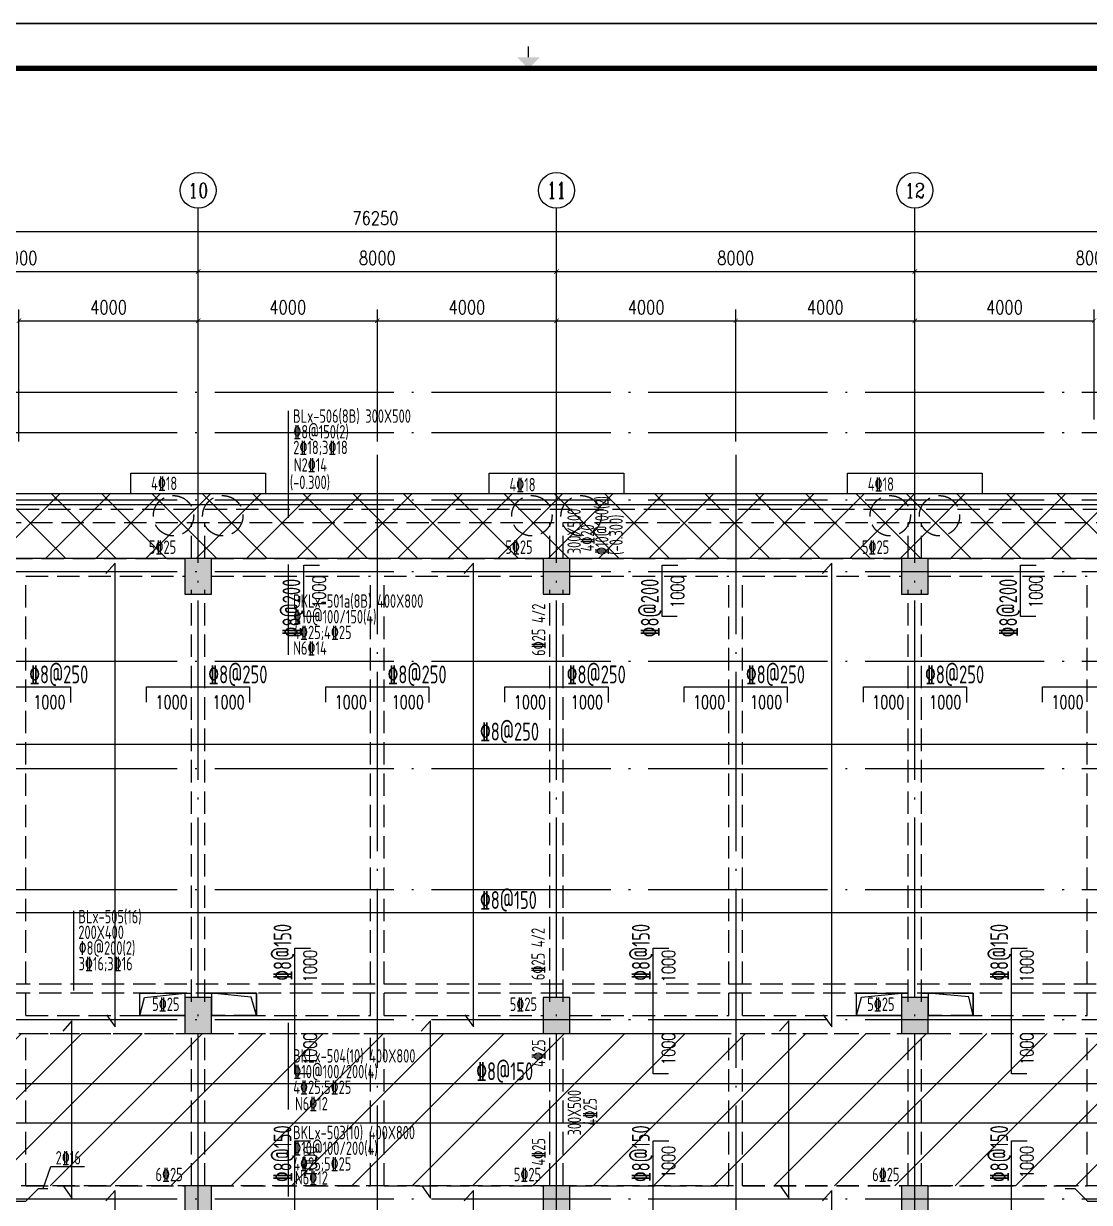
# Model space of a CAD drawing. Header units: millimetres. Extents: x 2998490 to 15040601, y 444546 to 7822218.
# Drawn here: x 14409708 to 14433503, y 7543556 to 7569864 of the extents above; entities that cross this region are included whole.
import ezdxf
from ezdxf.enums import TextEntityAlignment as Align

# ---------------------------------------------------------------- set-up
doc = ezdxf.new("R2010")
doc.units = ezdxf.units.MM
doc.header["$LTSCALE"] = 2000
doc.linetypes.add('DASH', pattern=[0.35, 0.25, -0.1])
doc.linetypes.add('DOTE', pattern=[2.42, 2, -0.2, 0.02, -0.2])
for name, color, linetype in [('3-AXIS', 3, 'Continuous'), ('3-AXIS_TEXT', 7, 'Continuous'), ('3-ban', 84, 'Continuous'), ('3-ban-hatch', 9, 'Continuous'), ('3-ban-rein', 1, 'Continuous'), ('3-ban-TEXT', 7, 'Continuous'), ('3-COLUMN-UP', 2, 'Continuous'), ('3-dcl', 3, 'Continuous'), ('3-dote', 43, 'DOTE'), ('3-HATCH', 8, 'Continuous'), ('3-liang-rein-X', 54, 'Continuous'), ('3-liang-rein-Y', 130, 'Continuous'), ('3-liang-R截面-X', 50, 'Continuous'), ('3-liang-R截面-Y', 70, 'Continuous'), ('3-liang-s-1', 44, 'Continuous'), ('3-liang-xu', 120, 'DASH'), ('3-装饰线脚', 7, 'Continuous'), ('AXIS', 3, 'Continuous'), ('AXIS_TEXT', 7, 'Continuous'), ('图框', 7, 'Continuous')]:
    doc.layers.add(name, color=color, linetype=linetype)
doc.layers.add('3-零部件', color=73, linetype='Continuous', lineweight=5)
doc.styles.add('_TCH_AXIS', font='COMPLEX', dxfattribs={"bigfont": 'GBCBIG'})
doc.styles.add('COMPLEX', font='COMPLEX')
doc.styles.add('DIM_FONT', font='SIMPLEX', dxfattribs={"width": 0.8, "bigfont": 'HZTXT'})
doc.styles.add('TJ1', font='tj-romans1.shx', dxfattribs={"width": 0.8, "bigfont": 'tj-hztxt1.shx'})
doc.styles.add('TSSD_Rein', font='Tssdeng.shx', dxfattribs={"width": 0.7, "bigfont": 'hztxt.shx'})
doc.dimstyles.new('DIMN100', dxfattribs={"dimtxt": 300, "dimasz": 100, "dimexe": 250, "dimexo": 300, "dimgap": 150, "dimtad": 1, "dimdec": 0, "dimzin": 0, "dimdsep": 46, "dimtxsty": 'DIM_FONT', "dimblk": 'ARCHTICK', "dimcen": 0.09, "dimclrt": 7, "dimazin": 2, "dimtfac": 1, "dimtdec": 0, "dimtix": 1, "dimtmove": 2, "dimatfit": 3, "dimldrblk": 'ARCHTICK', "dimfxl": 0, "dimtolj": 1, "dimtzin": 0, "dimarcsym": 0})

# ---------------------------------------------------------------- blocks, each defined once
blk = doc.blocks.new('TJAD_TK_A0')
at = {"layer": '图框'}
for p, q in [((2162, 399.3), (973, 399.3)), ((973, -441.7), (2162, -441.7))]:
    blk.add_line(p, q, dxfattribs=at)
at = {"layer": '图框', "const_width": 0.3}
blk.add_lwpolyline([(1567.5, 391.74), (1567.5, 394.24)], dxfattribs=at)
at = {"layer": '图框', "const_width": 1.2}
blk.add_lwpolyline([(2152, -431.7), (2152, 389.3), (998, 389.3), (998, -431.7)], close=True, dxfattribs=at)
at = {"layer": '图框'}
blk.add_solid([(1565, 391.74), (1570, 391.74), (1567.5, 389.24)], dxfattribs=at)
blk = doc.blocks.new('_ArchTick')
at = {"color": 0, "linetype": 'ByBlock', "const_width": 0.15}
blk.add_lwpolyline([(-0.5, -0.5), (0.5, 0.5)], dxfattribs=at)
blk = doc.blocks.new('*D135')
at = {"layer": 'AXIS', "color": 0, "lineweight": -2}
for p, q in [((14405606, 7563289), (14405606, 7564582)), ((14413606, 7563289), (14413606, 7564582)), ((14405606, 7564332), (14413606, 7564332))]:
    blk.add_line(p, q, dxfattribs=at)
at = {"layer": 'Defpoints', "color": 0}
for p in [(14413606, 7564332), (14405606, 7562989), (14413606, 7562989)]:
    blk.add_point(p, dxfattribs=at)
at = {"layer": 'AXIS', "color": 0, "lineweight": -2, "xscale": 100, "yscale": 100, "zscale": 100, "rotation": 180}
blk.add_blockref('_ArchTick', (14405606, 7564332), dxfattribs=at)
at = {"layer": 'AXIS', "color": 0, "lineweight": -2, "xscale": 100, "yscale": 100, "zscale": 100}
blk.add_blockref('_ArchTick', (14413606, 7564332), dxfattribs=at)
at = {"layer": 'AXIS', "color": 7, "insert": (14409606, 7564632), "char_height": 300, "attachment_point": 5, "style": 'DIM_FONT'}
blk.add_mtext('\\A1;8000', dxfattribs=at)
blk = doc.blocks.new('*D136')
at = {"layer": 'AXIS', "color": 0, "lineweight": -2}
for p, q in [((14413606, 7563289), (14413606, 7564582)), ((14421606, 7563289), (14421606, 7564582)), ((14413606, 7564332), (14421606, 7564332))]:
    blk.add_line(p, q, dxfattribs=at)
at = {"layer": 'Defpoints', "color": 0}
for p in [(14421606, 7564332), (14413606, 7562989), (14421606, 7562989)]:
    blk.add_point(p, dxfattribs=at)
at = {"layer": 'AXIS', "color": 0, "lineweight": -2, "xscale": 100, "yscale": 100, "zscale": 100, "rotation": 180}
blk.add_blockref('_ArchTick', (14413606, 7564332), dxfattribs=at)
at = {"layer": 'AXIS', "color": 0, "lineweight": -2, "xscale": 100, "yscale": 100, "zscale": 100}
blk.add_blockref('_ArchTick', (14421606, 7564332), dxfattribs=at)
at = {"layer": 'AXIS', "color": 7, "insert": (14417606, 7564632), "char_height": 300, "attachment_point": 5, "style": 'DIM_FONT'}
blk.add_mtext('\\A1;8000', dxfattribs=at)
blk = doc.blocks.new('*D137')
at = {"layer": 'AXIS', "color": 0, "lineweight": -2}
for p, q in [((14421606, 7563289), (14421606, 7564582)), ((14429606, 7563289), (14429606, 7564582)), ((14421606, 7564332), (14429606, 7564332))]:
    blk.add_line(p, q, dxfattribs=at)
at = {"layer": 'Defpoints', "color": 0}
for p in [(14429606, 7564332), (14421606, 7562989), (14429606, 7562989)]:
    blk.add_point(p, dxfattribs=at)
at = {"layer": 'AXIS', "color": 0, "lineweight": -2, "xscale": 100, "yscale": 100, "zscale": 100, "rotation": 180}
blk.add_blockref('_ArchTick', (14421606, 7564332), dxfattribs=at)
at = {"layer": 'AXIS', "color": 0, "lineweight": -2, "xscale": 100, "yscale": 100, "zscale": 100}
blk.add_blockref('_ArchTick', (14429606, 7564332), dxfattribs=at)
at = {"layer": 'AXIS', "color": 7, "insert": (14425606, 7564632), "char_height": 300, "attachment_point": 5, "style": 'DIM_FONT'}
blk.add_mtext('\\A1;8000', dxfattribs=at)
blk = doc.blocks.new('*D138')
at = {"layer": 'AXIS', "color": 0, "lineweight": -2}
for p, q in [((14429606, 7563289), (14429606, 7564582)), ((14437606, 7563289), (14437606, 7564582)), ((14429606, 7564332), (14437606, 7564332))]:
    blk.add_line(p, q, dxfattribs=at)
at = {"layer": 'Defpoints', "color": 0}
for p in [(14437606, 7564332), (14429606, 7562989), (14437606, 7562989)]:
    blk.add_point(p, dxfattribs=at)
at = {"layer": 'AXIS', "color": 0, "lineweight": -2, "xscale": 100, "yscale": 100, "zscale": 100, "rotation": 180}
blk.add_blockref('_ArchTick', (14429606, 7564332), dxfattribs=at)
at = {"layer": 'AXIS', "color": 0, "lineweight": -2, "xscale": 100, "yscale": 100, "zscale": 100}
blk.add_blockref('_ArchTick', (14437606, 7564332), dxfattribs=at)
at = {"layer": 'AXIS', "color": 7, "insert": (14433606, 7564632), "char_height": 300, "attachment_point": 5, "style": 'DIM_FONT'}
blk.add_mtext('\\A1;8000', dxfattribs=at)
blk = doc.blocks.new('*D141')
at = {"layer": 'AXIS', "color": 0, "lineweight": -2}
for p, q in [((14375606, 7563289), (14375606, 7565472)), ((14451856, 7563289), (14451856, 7565472)), ((14375606, 7565222), (14451856, 7565222))]:
    blk.add_line(p, q, dxfattribs=at)
at = {"layer": 'Defpoints', "color": 0}
for p in [(14451856, 7565222), (14375606, 7562989), (14451856, 7562989)]:
    blk.add_point(p, dxfattribs=at)
at = {"layer": 'AXIS', "color": 0, "lineweight": -2, "xscale": 100, "yscale": 100, "zscale": 100, "rotation": 180}
blk.add_blockref('_ArchTick', (14375606, 7565222), dxfattribs=at)
at = {"layer": 'AXIS', "color": 0, "lineweight": -2, "xscale": 100, "yscale": 100, "zscale": 100}
blk.add_blockref('_ArchTick', (14451856, 7565222), dxfattribs=at)
at = {"layer": 'AXIS', "color": 7, "insert": (14417563, 7565522), "char_height": 300, "attachment_point": 5, "style": 'DIM_FONT'}
blk.add_mtext('\\A1;76250', dxfattribs=at)
blk = doc.blocks.new('_AXISO')
blk.add_circle((0, 0), 0.5)
at = {"layer": '3-AXIS_TEXT', "style": 'COMPLEX', "width": 1.041667}
blk.add_attdef('A', text='', height=0.56, dxfattribs=at).set_placement((-0.25, -0.28), (0.25, -0.28), align=Align.FIT)
blk = doc.blocks.new('*D1305')
at = {"layer": '3-零部件', "color": 0, "lineweight": -2}
for p, q in [((14409606, 7560537), (14409606, 7563481)), ((14413606, 7561030), (14413606, 7563481)), ((14409606, 7563231), (14413606, 7563231))]:
    blk.add_line(p, q, dxfattribs=at)
at = {"layer": 'Defpoints', "color": 0}
for p in [(14413606, 7563231), (14413606, 7560730), (14409606, 7560237)]:
    blk.add_point(p, dxfattribs=at)
at = {"layer": '3-零部件', "color": 0, "lineweight": -2, "xscale": 100, "yscale": 100, "zscale": 100, "rotation": 180}
blk.add_blockref('_ArchTick', (14409606, 7563231), dxfattribs=at)
at = {"layer": '3-零部件', "color": 0, "lineweight": -2, "xscale": 100, "yscale": 100, "zscale": 100}
blk.add_blockref('_ArchTick', (14413606, 7563231), dxfattribs=at)
at = {"layer": '3-零部件', "color": 7, "insert": (14411606, 7563531), "char_height": 300, "attachment_point": 5, "style": 'DIM_FONT'}
blk.add_mtext('\\A1;4000', dxfattribs=at)
blk = doc.blocks.new('*D1290')
at = {"layer": '3-零部件', "color": 0, "lineweight": -2}
for p, q in [((14413606, 7561030), (14413606, 7563481)), ((14417606, 7560537), (14417606, 7563481)), ((14413606, 7563231), (14417606, 7563231))]:
    blk.add_line(p, q, dxfattribs=at)
at = {"layer": 'Defpoints', "color": 0}
for p in [(14417606, 7563231), (14413606, 7560730), (14417606, 7560237)]:
    blk.add_point(p, dxfattribs=at)
at = {"layer": '3-零部件', "color": 0, "lineweight": -2, "xscale": 100, "yscale": 100, "zscale": 100, "rotation": 180}
blk.add_blockref('_ArchTick', (14413606, 7563231), dxfattribs=at)
at = {"layer": '3-零部件', "color": 0, "lineweight": -2, "xscale": 100, "yscale": 100, "zscale": 100}
blk.add_blockref('_ArchTick', (14417606, 7563231), dxfattribs=at)
at = {"layer": '3-零部件', "color": 7, "insert": (14415606, 7563531), "char_height": 300, "attachment_point": 5, "style": 'DIM_FONT'}
blk.add_mtext('\\A1;4000', dxfattribs=at)
blk = doc.blocks.new('*D1291')
at = {"layer": '3-零部件', "color": 0, "lineweight": -2}
for p, q in [((14417606, 7560537), (14417606, 7563481)), ((14421606, 7561030), (14421606, 7563481)), ((14417606, 7563231), (14421606, 7563231))]:
    blk.add_line(p, q, dxfattribs=at)
at = {"layer": 'Defpoints', "color": 0}
for p in [(14421606, 7563231), (14421606, 7560730), (14417606, 7560237)]:
    blk.add_point(p, dxfattribs=at)
at = {"layer": '3-零部件', "color": 0, "lineweight": -2, "xscale": 100, "yscale": 100, "zscale": 100, "rotation": 180}
blk.add_blockref('_ArchTick', (14417606, 7563231), dxfattribs=at)
at = {"layer": '3-零部件', "color": 0, "lineweight": -2, "xscale": 100, "yscale": 100, "zscale": 100}
blk.add_blockref('_ArchTick', (14421606, 7563231), dxfattribs=at)
at = {"layer": '3-零部件', "color": 7, "insert": (14419606, 7563531), "char_height": 300, "attachment_point": 5, "style": 'DIM_FONT'}
blk.add_mtext('\\A1;4000', dxfattribs=at)
blk = doc.blocks.new('*D1292')
at = {"layer": '3-零部件', "color": 0, "lineweight": -2}
for p, q in [((14421606, 7561030), (14421606, 7563481)), ((14425606, 7560537), (14425606, 7563481)), ((14421606, 7563231), (14425606, 7563231))]:
    blk.add_line(p, q, dxfattribs=at)
at = {"layer": 'Defpoints', "color": 0}
for p in [(14425606, 7563231), (14421606, 7560730), (14425606, 7560237)]:
    blk.add_point(p, dxfattribs=at)
at = {"layer": '3-零部件', "color": 0, "lineweight": -2, "xscale": 100, "yscale": 100, "zscale": 100, "rotation": 180}
blk.add_blockref('_ArchTick', (14421606, 7563231), dxfattribs=at)
at = {"layer": '3-零部件', "color": 0, "lineweight": -2, "xscale": 100, "yscale": 100, "zscale": 100}
blk.add_blockref('_ArchTick', (14425606, 7563231), dxfattribs=at)
at = {"layer": '3-零部件', "color": 7, "insert": (14423606, 7563531), "char_height": 300, "attachment_point": 5, "style": 'DIM_FONT'}
blk.add_mtext('\\A1;4000', dxfattribs=at)
blk = doc.blocks.new('*D1293')
at = {"layer": '3-零部件', "color": 0, "lineweight": -2}
for p, q in [((14425606, 7560537), (14425606, 7563481)), ((14429606, 7561030), (14429606, 7563481)), ((14425606, 7563231), (14429606, 7563231))]:
    blk.add_line(p, q, dxfattribs=at)
at = {"layer": 'Defpoints', "color": 0}
for p in [(14429606, 7563231), (14429606, 7560730), (14425606, 7560237)]:
    blk.add_point(p, dxfattribs=at)
at = {"layer": '3-零部件', "color": 0, "lineweight": -2, "xscale": 100, "yscale": 100, "zscale": 100, "rotation": 180}
blk.add_blockref('_ArchTick', (14425606, 7563231), dxfattribs=at)
at = {"layer": '3-零部件', "color": 0, "lineweight": -2, "xscale": 100, "yscale": 100, "zscale": 100}
blk.add_blockref('_ArchTick', (14429606, 7563231), dxfattribs=at)
at = {"layer": '3-零部件', "color": 7, "insert": (14427606, 7563531), "char_height": 300, "attachment_point": 5, "style": 'DIM_FONT'}
blk.add_mtext('\\A1;4000', dxfattribs=at)
blk = doc.blocks.new('*D1294')
at = {"layer": '3-零部件', "color": 0, "lineweight": -2}
for p, q in [((14429606, 7561030), (14429606, 7563481)), ((14433606, 7561030), (14433606, 7563481)), ((14429606, 7563231), (14433606, 7563231))]:
    blk.add_line(p, q, dxfattribs=at)
at = {"layer": 'Defpoints', "color": 0}
for p in [(14433606, 7563231), (14429606, 7560730), (14433606, 7560730)]:
    blk.add_point(p, dxfattribs=at)
at = {"layer": '3-零部件', "color": 0, "lineweight": -2, "xscale": 100, "yscale": 100, "zscale": 100, "rotation": 180}
blk.add_blockref('_ArchTick', (14429606, 7563231), dxfattribs=at)
at = {"layer": '3-零部件', "color": 0, "lineweight": -2, "xscale": 100, "yscale": 100, "zscale": 100}
blk.add_blockref('_ArchTick', (14433606, 7563231), dxfattribs=at)
at = {"layer": '3-零部件', "color": 7, "insert": (14431606, 7563531), "char_height": 300, "attachment_point": 5, "style": 'DIM_FONT'}
blk.add_mtext('\\A1;4000', dxfattribs=at)

msp = doc.modelspace()

# ---------------------------------------------------------------- hatches: boundary and pattern name
at = {"layer": '3-ban-hatch'}
h = msp.add_hatch(dxfattribs=at)
h.set_pattern_fill('ANSI31', color=8, scale=300, style=0)
h.set_pattern_definition([(45, (-3453.4, -127896.5), (-673.51921, 673.51921), [])])
h.paths.add_polyline_path([(14379305.5, 7543929.6), (14379305.5, 7550329.6), (14378716.6, 7550329.6), (14378211.8, 7550634.1), (14375608.4, 7553236.9), (14375379.3, 7553791), (14375379.3, 7557469.8), (14375609.6, 7558023.4), (14378211.6, 7560625.5), (14378765.7, 7560854.5), (14382445.1, 7560854.5), (14382999.1, 7560625.3), (14385600.8, 7558023.7), (14385830.5, 7557469.8), (14385830.5, 7555929.6), (14389305.5, 7555929.6), (14389305.5, 7550329.6), (14387305.5, 7550329.6), (14387305.5, 7547631.6), (14389305.5, 7547629.6), (14389305.5, 7547329.6), (14452155.5, 7547329.6), (14452155.5, 7543929.6)])
h = msp.add_hatch(dxfattribs=at)
h.set_pattern_fill('ANSI37', color=8, scale=250, style=0)
h.set_pattern_definition([(315, (237335.25, 15094838.24), (-561.266008, -561.266008), []), (225, (237335.25, 15094838.24), (-561.266008, 561.266008), [])])
h.paths.add_polyline_path([(14452155.6, 7557929.5), (14452155.6, 7556629.5), (14454955.6, 7556629.5), (14454955.6, 7559379.7), (14387505.6, 7559379.7), (14387505.6, 7555929.5), (14389305.6, 7555929.6), (14389305.6, 7557929.5)])
at = {"layer": '3-HATCH'}
for points in [[(14413305.5, 7557129.6), (14413905.5, 7557129.6), (14413905.5, 7557929.6), (14413305.5, 7557929.6)], [(14421305.5, 7557129.6), (14421905.5, 7557129.6), (14421905.5, 7557929.6), (14421305.5, 7557929.6)], [(14429305.5, 7557129.6), (14429905.5, 7557129.6), (14429905.5, 7557929.6), (14429305.5, 7557929.6)], [(14413305.5, 7547329.6), (14413905.5, 7547329.6), (14413905.5, 7548129.6), (14413305.5, 7548129.6)], [(14421305.5, 7547329.6), (14421905.5, 7547329.6), (14421905.5, 7548129.6), (14421305.5, 7548129.6)], [(14429305.5, 7547329.6), (14429905.5, 7547329.6), (14429905.5, 7548129.6), (14429305.5, 7548129.6)], [(14413305.5, 7543129.6), (14413905.5, 7543129.6), (14413905.5, 7543929.6), (14413305.5, 7543929.6)], [(14421305.5, 7543129.6), (14421905.5, 7543129.6), (14421905.5, 7543929.6), (14421305.5, 7543929.6)], [(14429305.5, 7543129.6), (14429905.5, 7543129.6), (14429905.5, 7543929.6), (14429305.5, 7543929.6)]]:
    msp.add_hatch(color=256, dxfattribs=at).paths.add_polyline_path(points)

# ---------------------------------------------------------------- linework, layer by layer
at = {"layer": '3-AXIS', "color": 15, "linetype": 'DOTE'}
for p, q in [((14413605.6, 7533629.5), (14413605.6, 7562909.7)), ((14421605.6, 7533629.5), (14421605.6, 7562909.7)), ((14429605.6, 7533629.5), (14429605.6, 7562909.7)), ((14451855.6, 7561629.5), (14370566.4, 7561629.5)), ((14451855.6, 7560729.5), (14370566.4, 7560729.5)), ((14451855.6, 7559229.5), (14370566.4, 7559229.5)), ((14451855.6, 7557629.5), (14370566.4, 7557629.5)), ((14451855.6, 7555629.5), (14370566.4, 7555629.5)), ((14451855.6, 7553229.5), (14370566.4, 7553229.5)), ((14451855.6, 7550529.5), (14370566.4, 7550529.5)), ((14451855.6, 7547629.5), (14370566.4, 7547629.5)), ((14451855.6, 7543629.5), (14370566.4, 7543629.5))]:
    msp.add_line(p, q, dxfattribs=at)
at = {"layer": '3-ban-rein'}
for points in [[(14411556.4, 7547745.7), (14411749.8, 7547472), (14411749.8, 7557819.8), (14411546.7, 7557590.5)], [(14416302.9, 7556629.6), (14415965, 7556629.6), (14415965, 7557779.6), (14416311, 7557779.6)], [(14419556.4, 7547745.7), (14419749.8, 7547472), (14419749.8, 7557819.8), (14419546.7, 7557590.5)], [(14424302.9, 7556629.6), (14423965, 7556629.6), (14423965, 7557779.6), (14424311, 7557779.6)], [(14427556.4, 7547745.7), (14427749.8, 7547472), (14427749.8, 7557819.8), (14427546.7, 7557590.5)], [(14432302.9, 7556629.6), (14431965, 7556629.6), (14431965, 7557779.6), (14432311, 7557779.6)], [(14408455.5, 7554723.8), (14408455.5, 7555061.8), (14410755.5, 7555061.8), (14410755.5, 7554715.8)], [(14412455.5, 7554723.8), (14412455.5, 7555061.8), (14414755.5, 7555061.8), (14414755.5, 7554715.8)], [(14416455.5, 7554723.8), (14416455.5, 7555061.8), (14418755.5, 7555061.8), (14418755.5, 7554715.8)], [(14420455.5, 7554723.8), (14420455.5, 7555061.8), (14422755.5, 7555061.8), (14422755.5, 7554715.8)], [(14424455.5, 7554723.8), (14424455.5, 7555061.8), (14426755.5, 7555061.8), (14426755.5, 7554715.8)], [(14428455.5, 7554723.8), (14428455.5, 7555061.8), (14430755.5, 7555061.8), (14430755.5, 7554715.8)], [(14432455.5, 7554723.8), (14432455.5, 7555061.8), (14434755.5, 7555061.8), (14434755.5, 7554715.8)], [(14389461.7, 7553448.4), (14389461.7, 7553786.3), (14452052.8, 7553786.3), (14452052.8, 7553440.3)], [(14389667.5, 7550221.4), (14389393.8, 7550027.9), (14452054.9, 7550027.9), (14451825.6, 7550231)], [(14416103, 7546429.6), (14415765.1, 7546429.6), (14415765.1, 7549227.1), (14416111.1, 7549227.1)], [(14424103, 7546429.6), (14423765.1, 7546429.6), (14423765.1, 7549227.1), (14424111.1, 7549227.1)], [(14432103, 7546429.6), (14431765.1, 7546429.6), (14431765.1, 7549227.1), (14432111.1, 7549227.1)], [(14410595.8, 7543925.3), (14410789.3, 7543651.7), (14410789.3, 7547609), (14410586.2, 7547379.6)], [(14418595.8, 7543925.3), (14418789.3, 7543651.7), (14418789.3, 7547609), (14418586.2, 7547379.6)], [(14426595.8, 7543925.3), (14426789.3, 7543651.7), (14426789.3, 7547609), (14426586.2, 7547379.6)], [(14379461.7, 7545868.8), (14379461.7, 7546206.8), (14452038.7, 7546206.8), (14452038.7, 7545860.7)], [(14379667.5, 7545527.1), (14379393.8, 7545333.6), (14452054.9, 7545333.6), (14451825.6, 7545536.7)], [(14416103, 7541929.6), (14415765.1, 7541929.6), (14415765.1, 7544929.6), (14416111.1, 7544929.6)], [(14424103, 7541929.6), (14423765.1, 7541929.6), (14423765.1, 7544929.6), (14424111.1, 7544929.6)], [(14432103, 7541929.6), (14431765.1, 7541929.6), (14431765.1, 7544929.6), (14432111.1, 7544929.6)], [(14411556.4, 7533745.7), (14411749.8, 7533472), (14411749.8, 7543819.8), (14411546.7, 7543590.5)], [(14419556.4, 7533745.7), (14419749.8, 7533472), (14419749.8, 7543819.8), (14419546.7, 7543590.5)], [(14427556.4, 7533745.7), (14427749.8, 7533472), (14427749.8, 7543819.8), (14427546.7, 7543590.5)]]:
    msp.add_lwpolyline(points, dxfattribs=at)
at = {"layer": '3-COLUMN-UP'}
for points in [[(14413305.5, 7557129.6), (14413905.5, 7557129.6), (14413905.5, 7557929.6), (14413305.5, 7557929.6)], [(14421305.5, 7557129.6), (14421905.5, 7557129.6), (14421905.5, 7557929.6), (14421305.5, 7557929.6)], [(14429305.5, 7557129.6), (14429905.5, 7557129.6), (14429905.5, 7557929.6), (14429305.5, 7557929.6)], [(14413305.5, 7547329.6), (14413905.5, 7547329.6), (14413905.5, 7548129.6), (14413305.5, 7548129.6)], [(14421305.5, 7547329.6), (14421905.5, 7547329.6), (14421905.5, 7548129.6), (14421305.5, 7548129.6)], [(14429305.5, 7547329.6), (14429905.5, 7547329.6), (14429905.5, 7548129.6), (14429305.5, 7548129.6)], [(14413305.5, 7543129.6), (14413905.5, 7543129.6), (14413905.5, 7543929.6), (14413305.5, 7543929.6)], [(14421305.5, 7543129.6), (14421905.5, 7543129.6), (14421905.5, 7543929.6), (14421305.5, 7543929.6)], [(14429305.5, 7543129.6), (14429905.5, 7543129.6), (14429905.5, 7543929.6), (14429305.5, 7543929.6)]]:
    msp.add_lwpolyline(points, close=True, dxfattribs=at)
at = {"layer": '3-dcl', "linetype": 'DASH'}
msp.add_lwpolyline([(14379305.5, 7543929.6), (14379305.5, 7550329.6), (14378716.6, 7550329.6), (14378211.8, 7550634.1), (14375608.4, 7553236.9), (14375379.3, 7553791), (14375379.3, 7557469.8), (14375609.6, 7558023.4), (14378211.6, 7560625.5), (14378765.7, 7560854.5), (14382445.1, 7560854.5), (14382999.1, 7560625.3), (14385600.8, 7558023.7), (14385830.5, 7557469.8), (14385830.5, 7555929.6), (14389305.5, 7555929.6), (14389305.5, 7550329.6), (14387305.5, 7550329.6), (14387305.5, 7547631.6), (14389305.5, 7547629.6), (14389305.5, 7547329.6), (14452155.5, 7547329.6), (14452155.5, 7543929.6), (14379305.5, 7543929.6)], dxfattribs=at)
at = {"layer": '3-dote'}
for p, q in [((14417605.6, 7560237.5), (14417605.6, 7532055.9)), ((14425605.6, 7560237.5), (14425605.6, 7532055.9))]:
    msp.add_line(p, q, dxfattribs=at)
at = {"layer": '3-liang-rein-X'}
for p, q in [((14410143.2, 7543865.4), (14410320.5, 7544357.3)), ((14410320.5, 7544357.3), (14411065.6, 7544357.3))]:
    msp.add_line(p, q, dxfattribs=at)
at = {"layer": '3-liang-rein-X', "color": 1}
for points in [[(14408963.5, 7543866.3), (14409173.4, 7543866.3), (14409456.2, 7543583.4), (14409756.2, 7543583.4), (14410038.2, 7543865.4), (14410248.1, 7543865.4)], [(14432963.5, 7543866.3), (14433173.4, 7543866.3), (14433456.2, 7543583.4), (14433756.2, 7543583.4), (14434038.2, 7543865.4), (14434248.1, 7543865.4)]]:
    msp.add_lwpolyline(points, dxfattribs=at)
at = {"layer": '3-liang-R截面-X'}
for p, q in [((14415615.9, 7561221.9), (14415615.9, 7558832.5)), ((14415615.9, 7557790), (14415615.9, 7555776.6)), ((14410823.4, 7550064.2), (14410823.4, 7548287.1)), ((14415615.9, 7547565.5), (14415615.9, 7545627.7)), ((14415615.9, 7545233.5), (14415615.9, 7543691.1))]:
    msp.add_line(p, q, dxfattribs=at)
at = {"layer": '3-liang-s-1'}
for points in [[(14412105.2, 7559379.7), (14412105.2, 7559829.9), (14415105.9, 7559829.9), (14415105.9, 7559379.7)], [(14420105.2, 7559379.7), (14420105.2, 7559829.9), (14423105.9, 7559829.9), (14423105.9, 7559379.7)], [(14428105.2, 7559379.7), (14428105.2, 7559829.9), (14431105.9, 7559829.9), (14431105.9, 7559379.7)], [(14386306.8, 7556479.5), (14387505.6, 7556479.5), (14387505.6, 7559379.7), (14454955.6, 7559379.7), (14454955.6, 7556629.5), (14452155.6, 7556629.5)], [(14387755.6, 7555929.6), (14387755.6, 7555929.6), (14387755.6, 7559129.7), (14454705.6, 7559129.7), (14454705.6, 7556879.5), (14452155.6, 7556879.5)], [(14387755.6, 7535529.5), (14389305.5, 7535529.5), (14389305.5, 7533329.6), (14452155.5, 7533329.6), (14452155.5, 7557929.6), (14389305.5, 7557929.6), (14389305.5, 7555929.6), (14387755.6, 7555929.6)], [(14412305.6, 7547729.6), (14412405.9, 7548127.8), (14413305.5, 7548229.6)], [(14414905.6, 7547729.6), (14414789, 7548133.4), (14413905.6, 7548229.6)], [(14428305.6, 7547729.6), (14428415.6, 7548134.6), (14429305.5, 7548229.6)], [(14430905.6, 7547729.6), (14430813.6, 7548146.6), (14429905.6, 7548229.6)]]:
    msp.add_lwpolyline(points, dxfattribs=at)
for points in [[(14412305.6, 7548229.6), (14413305.5, 7548229.6), (14413305.5, 7547729.6), (14412305.6, 7547729.6)], [(14413905.6, 7547729.6), (14414905.6, 7547729.6), (14414905.6, 7548229.6), (14413905.6, 7548229.6)], [(14428305.6, 7548229.6), (14429305.5, 7548229.6), (14429305.5, 7547729.6), (14428305.6, 7547729.6)], [(14429905.6, 7547729.6), (14430905.6, 7547729.6), (14430905.6, 7548229.6), (14429905.6, 7548229.6)]]:
    msp.add_lwpolyline(points, close=True, dxfattribs=at)
at = {"layer": '3-liang-xu'}
for p, q in [((14387855.5, 7559029.7), (14454605.6, 7559029.7)), ((14388155.5, 7558729.7), (14454305.6, 7558729.7)), ((14413455.5, 7557929.6), (14413455.5, 7558729.7)), ((14413755.5, 7557929.6), (14413755.5, 7558729.7)), ((14421455.5, 7557929.6), (14421455.5, 7558729.7)), ((14421755.5, 7557929.6), (14421755.5, 7558729.7)), ((14429455.5, 7557929.6), (14429455.5, 7558729.7)), ((14429755.5, 7557929.6), (14429755.5, 7558729.7)), ((14405905.5, 7557929.6), (14413305.5, 7557929.6)), ((14413905.5, 7557929.6), (14421305.5, 7557929.6)), ((14421905.5, 7557929.6), (14429305.5, 7557929.6)), ((14429905.5, 7557929.6), (14437305.5, 7557929.6)), ((14409755.5, 7547729.6), (14409755.5, 7557529.6)), ((14409755.5, 7557529.6), (14413305.5, 7557529.6)), ((14413905.5, 7557529.6), (14417455.5, 7557529.6)), ((14417455.5, 7547729.6), (14417455.5, 7557529.6)), ((14417755.5, 7547729.6), (14417755.5, 7557529.6)), ((14417755.5, 7557529.6), (14421305.5, 7557529.6)), ((14421905.5, 7557529.6), (14425455.5, 7557529.6)), ((14425455.5, 7547729.6), (14425455.5, 7557529.6)), ((14425755.5, 7547729.6), (14425755.5, 7557529.6)), ((14425755.5, 7557529.6), (14429305.5, 7557529.6)), ((14429905.5, 7557529.6), (14433455.5, 7557529.6)), ((14433455.5, 7547729.6), (14433455.5, 7557529.6)), ((14413455.5, 7548029.6), (14413455.5, 7557229.6)), ((14413755.5, 7548029.6), (14413755.5, 7557229.6)), ((14421455.5, 7548029.6), (14421455.5, 7557229.6)), ((14421755.5, 7548029.6), (14421755.5, 7557229.6)), ((14429455.5, 7548029.6), (14429455.5, 7557229.6)), ((14429755.5, 7548029.6), (14429755.5, 7557229.6)), ((14451855.6, 7548429.6), (14389705.6, 7548429.6)), ((14451855.6, 7548229.6), (14389705.6, 7548229.6)), ((14412305.5, 7547729.6), (14412305.5, 7548229.6)), ((14412305.5, 7548229.6), (14413455.5, 7548229.6)), ((14412305.6, 7547729.6), (14412305.6, 7548229.6)), ((14412305.6, 7548229.6), (14413455.6, 7548229.6)), ((14414905.5, 7548229.6), (14413755.5, 7548229.6)), ((14413755.6, 7548229.6), (14414905.6, 7548229.6)), ((14414905.5, 7547729.6), (14414905.5, 7548229.6)), ((14414905.6, 7548229.6), (14414905.6, 7547729.6)), ((14428305.5, 7547729.6), (14428305.5, 7548229.6)), ((14428305.5, 7548229.6), (14429455.5, 7548229.6)), ((14428305.6, 7547729.6), (14428305.6, 7548229.6)), ((14428305.6, 7548229.6), (14429455.6, 7548229.6)), ((14430905.5, 7548229.6), (14429755.5, 7548229.6)), ((14429755.6, 7548229.6), (14430905.6, 7548229.6)), ((14430905.5, 7547729.6), (14430905.5, 7548229.6)), ((14430905.6, 7548229.6), (14430905.6, 7547729.6)), ((14409755.5, 7547729.6), (14413305.5, 7547729.6)), ((14412305.5, 7547729.6), (14413255.5, 7547729.6)), ((14412305.6, 7547729.6), (14413305.5, 7547729.6)), ((14413905.6, 7547729.6), (14417455.5, 7547729.6)), ((14414905.6, 7547729.6), (14413905.6, 7547729.6)), ((14414905.5, 7547729.6), (14413955.5, 7547729.6)), ((14417755.5, 7547729.6), (14421305.5, 7547729.6)), ((14421905.5, 7547729.6), (14425455.5, 7547729.6)), ((14425755.5, 7547729.6), (14429305.5, 7547729.6)), ((14428305.5, 7547729.6), (14429305.5, 7547729.6)), ((14428305.6, 7547729.6), (14429305.5, 7547729.6)), ((14430905.5, 7547729.6), (14429905.5, 7547729.6)), ((14429905.6, 7547729.6), (14433455.5, 7547729.6)), ((14430905.6, 7547729.6), (14429905.6, 7547729.6)), ((14409755.5, 7543929.6), (14409755.5, 7547329.6)), ((14409755.5, 7547329.6), (14413305.5, 7547329.6)), ((14413455.5, 7543929.6), (14413455.5, 7547329.6)), ((14413755.5, 7543929.6), (14413755.5, 7547329.6)), ((14413905.5, 7547329.6), (14417455.5, 7547329.6)), ((14417455.5, 7543929.6), (14417455.5, 7547329.6)), ((14417755.5, 7543929.6), (14417755.5, 7547329.6)), ((14417755.5, 7547329.6), (14421305.5, 7547329.6)), ((14421455.5, 7543929.6), (14421455.5, 7547329.6)), ((14421755.5, 7543929.6), (14421755.5, 7547329.6)), ((14421902.2, 7547329.6), (14425455.5, 7547329.6)), ((14425455.5, 7543929.6), (14425455.5, 7547329.6)), ((14425755.5, 7543929.6), (14425755.5, 7547329.6)), ((14425755.5, 7547329.6), (14429305.5, 7547329.6)), ((14429455.5, 7543929.6), (14429455.5, 7547329.6)), ((14429755.5, 7543929.6), (14429755.5, 7547329.6)), ((14429905.5, 7547329.6), (14433455.5, 7547329.6)), ((14433455.5, 7543929.6), (14433455.5, 7547329.6)), ((14409755.5, 7543929.6), (14413305.5, 7543929.6)), ((14413905.5, 7543929.6), (14417455.5, 7543929.6)), ((14417755.5, 7543929.6), (14421305.5, 7543929.6)), ((14421905.5, 7543929.6), (14425455.5, 7543929.6)), ((14425755.5, 7543929.6), (14429305.5, 7543929.6)), ((14429905.5, 7543929.6), (14433455.5, 7543929.6))]:
    msp.add_line(p, q, dxfattribs=at)
at = {"layer": '3-装饰线脚', "linetype": 'DASH'}
for centre in [(14413055.6, 7558879.6), (14414155.6, 7558879.6), (14421055.6, 7558879.6), (14422155.6, 7558879.6), (14429055.6, 7558879.6), (14430155.6, 7558879.6)]:
    msp.add_circle(centre, 450, dxfattribs=at)
at = {"layer": 'AXIS'}
for p, q in [((14413605.6, 7562989), (14413605.6, 7565741.1)), ((14421605.6, 7562989), (14421605.6, 7565741.1)), ((14429605.6, 7562989), (14429605.6, 7565741.1))]:
    msp.add_line(p, q, dxfattribs=at)

# ---------------------------------------------------------------- block references
ref = msp.add_blockref('_AXISO', (14413605.6, 7566141.1), dxfattribs=dict(at, xscale=800, yscale=800, zscale=800))
ref.add_attrib('A', '10', dxfattribs={"layer": 'AXIS_TEXT', "height": 328.45, "style": '_TCH_AXIS'}).set_placement((14413378.8, 7565976.8), (14413832.3, 7565976.8), align=Align.FIT)
ref = msp.add_blockref('_AXISO', (14421605.6, 7566141.1), dxfattribs=dict(at, xscale=800, yscale=800, zscale=800))
ref.add_attrib('A', '11', dxfattribs={"layer": 'AXIS_TEXT', "height": 368.76, "style": '_TCH_AXIS'}).set_placement((14421394.8, 7565956.7), (14421816.3, 7565956.7), align=Align.FIT)
ref = msp.add_blockref('_AXISO', (14429605.6, 7566141.1), dxfattribs=dict(at, xscale=800, yscale=800, zscale=800))
ref.add_attrib('A', '12', dxfattribs={"layer": 'AXIS_TEXT', "height": 328.45, "style": '_TCH_AXIS'}).set_placement((14429378.8, 7565976.8), (14429832.3, 7565976.8), align=Align.FIT)
at = {"layer": '图框', "xscale": 100, "yscale": 100, "zscale": 100}
for p in [(14264228.6, 7614033.9), (14264228.6, 7529933.9)]:
    msp.add_blockref('TJAD_TK_A0', p, dxfattribs=at)

# ---------------------------------------------------------------- texts
at = {"layer": '3-ban', "style": 'TSSD_Rein', "width": 0.7}
for s, rotation, p in [('%%1328@200', 89.99419, (14415887.9, 7556168.4, -5065)), ('%%1328@200', 89.99419, (14423887.9, 7556168.4, -5065)), ('%%1328@200', 89.99419, (14431887.9, 7556168.4, -5065)), ('%%1328@250', 359.99419, (14409834.1, 7555138.9, -5065)), ('%%1328@250', 359.99419, (14413834.1, 7555138.9, -5065)), ('%%1328@250', 359.99419, (14417834.1, 7555138.9, -5065)), ('%%1328@250', 359.99419, (14421834.1, 7555138.9, -5065)), ('%%1328@250', 359.99419, (14425834.1, 7555138.9, -5065)), ('%%1328@250', 359.99419, (14429834.1, 7555138.9, -5065)), ('%%1328@250', 359.99419, (14419897.8, 7553863.4, -5065)), ('%%1328@150', 359.99419, (14419897.8, 7550105, -5065)), ('%%1328@150', 89.99419, (14415688, 7548503.1, -5065)), ('%%1328@150', 89.99419, (14423688, 7548503.1, -5065)), ('%%1328@150', 89.99419, (14431688, 7548503.1, -5065)), ('%%1328@150', 359.99419, (14419814.3, 7546283.8, -5065)), ('%%1328@150', 89.99419, (14415688, 7544008.2, -5065)), ('%%1328@150', 89.99419, (14423688, 7544008.2, -5065)), ('%%1328@150', 89.99419, (14431688, 7544008.2, -5065))]:
    msp.add_text(s, height=400, rotation=rotation, dxfattribs=at).set_placement(p)
at = {"layer": '3-ban-TEXT', "style": 'TJ1', "width": 0.7}
for p in [(14416454.9, 7556826.5), (14424454.9, 7556826.5), (14432454.9, 7556826.5), (14416254.9, 7548472.2), (14424254.9, 7548472.2), (14432254.9, 7548472.2), (14416254.9, 7546626.5), (14424254.9, 7546626.5), (14432254.9, 7546626.5), (14416254.9, 7544099.4), (14424254.9, 7544099.4), (14432254.9, 7544099.4)]:
    msp.add_text('1000', height=300, rotation=90, dxfattribs=at).set_placement(p)
for p in [(14409925.4, 7554571.9), (14412652.4, 7554571.9), (14413925.4, 7554571.9), (14416652.4, 7554571.9), (14417925.4, 7554571.9), (14420652.4, 7554571.9), (14421925.4, 7554571.9), (14424652.4, 7554571.9), (14425925.4, 7554571.9), (14428652.4, 7554571.9), (14429925.4, 7554571.9), (14432652.4, 7554571.9)]:
    msp.add_text('1000', height=300, dxfattribs=at).set_placement(p)
at = {"layer": '3-liang-rein-X', "style": 'TSSD_Rein', "width": 0.7}
for s, p in [('%%1328@150(2)', (14415728.8, 7560604.2)), ('2%%13218;3%%13218', (14415728.8, 7560254.2)), ('N2%%13214', (14415742.4, 7559865.9)), ('4%%13218', (14412555.5, 7559453.4)), ('(-0.300)', (14415652.3, 7559475.9)), ('4%%13218', (14420555.5, 7559423.8)), ('4%%13218', (14428555.5, 7559436.2)), ('5%%13225', (14412505.6, 7558029.6)), ('5%%13225', (14420463.3, 7558029.6)), ('5%%13225', (14428423.7, 7558029.6)), ('%%13210@100/150(4)', (14415728.8, 7556477.2)), ('4%%13225;4%%13225', (14415728.8, 7556127.2)), ('N6%%13214', (14415728.8, 7555777.2)), ('%%1308@200(2)', (14410936.2, 7549084.2)), ('3%%13216;3%%13216', (14410936.2, 7548734.2)), ('5%%13225', (14412579.8, 7547829.6)), ('5%%13225', (14420563.1, 7547829.6)), ('5%%13225', (14428542.7, 7547829.6)), ('%%13210@100/200(4)', (14415728.8, 7546326.6)), ('4%%13225;5%%13225', (14415728.8, 7545976.6)), ('N6%%13212', (14415767.2, 7545610)), ('%%13210@100/200(4)', (14415728.8, 7544615.8)), ('2%%13216', (14410424.7, 7544402.9)), ('4%%13225;5%%13225', (14415728.8, 7544265.8)), ('6%%13225', (14412653.5, 7544029.6)), ('N6%%13212', (14415767.5, 7543953.8)), ('5%%13225', (14420653.5, 7544029.6)), ('6%%13225', (14428653.5, 7544029.6))]:
    msp.add_text(s, height=300, dxfattribs=at).set_placement(p)
at = {"layer": '3-liang-rein-Y', "style": 'TSSD_Rein', "width": 0.7}
for s, p in [('%%13210@100(2)', (14422767.5, 7558002.7)), ('(-0.300)', (14423085.5, 7558007.7)), ('4%%13220', (14422446.4, 7558083.2)), ('6%%13225 4/2', (14421354.4, 7555752.3)), ('6%%13225 4/2', (14421344.3, 7548516.7)), ('4%%13225', (14421356, 7546580.1)), ('4%%13225', (14422504.4, 7545273.4)), ('4%%13225', (14421355.5, 7544378.5))]:
    msp.add_text(s, height=300, rotation=90, dxfattribs=at).set_placement(p)
at = {"layer": '3-liang-R截面-X', "style": 'TSSD_Rein', "width": 0.7}
for s, p in [('BLx-506(8B) 300X500', (14415724, 7560954.2)), ('BKLx-501a(8B) 400X800', (14415724, 7556827.2)), ('BLx-505(16)', (14410931.4, 7549784.2)), ('200X400', (14410931.4, 7549434.2)), ('BKLx-504(10) 400X800', (14415724, 7546676.6)), ('BKLx-503(10) 400X800', (14415724, 7544965.8))]:
    msp.add_text(s, height=300, dxfattribs=at).set_placement(p)
at = {"layer": '3-liang-R截面-Y', "style": 'TSSD_Rein', "width": 0.7}
for p in [(14422148.5, 7558022.1), (14422154.4, 7545050.7)]:
    msp.add_text('300X500', height=300, rotation=90, dxfattribs=at).set_placement(p)

# ---------------------------------------------------------------- dimensions: what is measured, and where the dimension line sits
at = {"layer": '3-零部件'}
for base, p1, p2, picture, middle in [((14413605.6, 7563231.3), (14409605.6, 7560237.5), (14413605.6, 7560729.5), '*D1305', (14411605.6, 7563531.3)), ((14417605.6, 7563231.3), (14413605.6, 7560729.5), (14417605.6, 7560237.5), '*D1290', (14415605.6, 7563531.3)), ((14421605.6, 7563231.3), (14417605.6, 7560237.5), (14421605.6, 7560729.5), '*D1291', (14419605.6, 7563531.3)), ((14425605.6, 7563231.3), (14421605.6, 7560729.5), (14425605.6, 7560237.5), '*D1292', (14423605.6, 7563531.3)), ((14429605.6, 7563231.3), (14425605.6, 7560237.5), (14429605.6, 7560729.5), '*D1293', (14427605.6, 7563531.3)), ((14433605.6, 7563231.3), (14429605.6, 7560729.5), (14433605.6, 7560729.5), '*D1294', (14431605.6, 7563531.3))]:
    dim = msp.add_linear_dim(base=base, p1=p1, p2=p2, dimstyle='DIMN100', dxfattribs=at)
    dim.commit()
    dim.dimension.update_dxf_attribs({"geometry": picture, "text_midpoint": middle})
at = {"layer": 'AXIS'}
dim = msp.add_linear_dim(base=(14451855.6, 7565221.5), p1=(14375605.6, 7562989), p2=(14451855.6, 7562989), angle=360, dimstyle='DIMN100', dxfattribs=at)
dim.commit()
dim.dimension.update_dxf_attribs({"geometry": '*D141', "text_midpoint": (14417562.7, 7565521.5), "dimtype": 161})
for p1, p2, picture, middle in [((14405605.6, 7562989), (14413605.6, 7562989), '*D135', (14409605.6, 7564632)), ((14413605.6, 7562989), (14421605.6, 7562989), '*D136', (14417605.6, 7564632)), ((14421605.6, 7562989), (14429605.6, 7562989), '*D137', (14425605.6, 7564632)), ((14429605.6, 7562989), (14437605.6, 7562989), '*D138', (14433605.6, 7564632))]:
    dim = msp.add_aligned_dim(p1=p1, p2=p2, distance=1343, dimstyle='DIMN100', dxfattribs=at)
    dim.commit()
    dim.dimension.update_dxf_attribs({"geometry": picture, "text_midpoint": middle})

doc.saveas('drawing.dxf')
